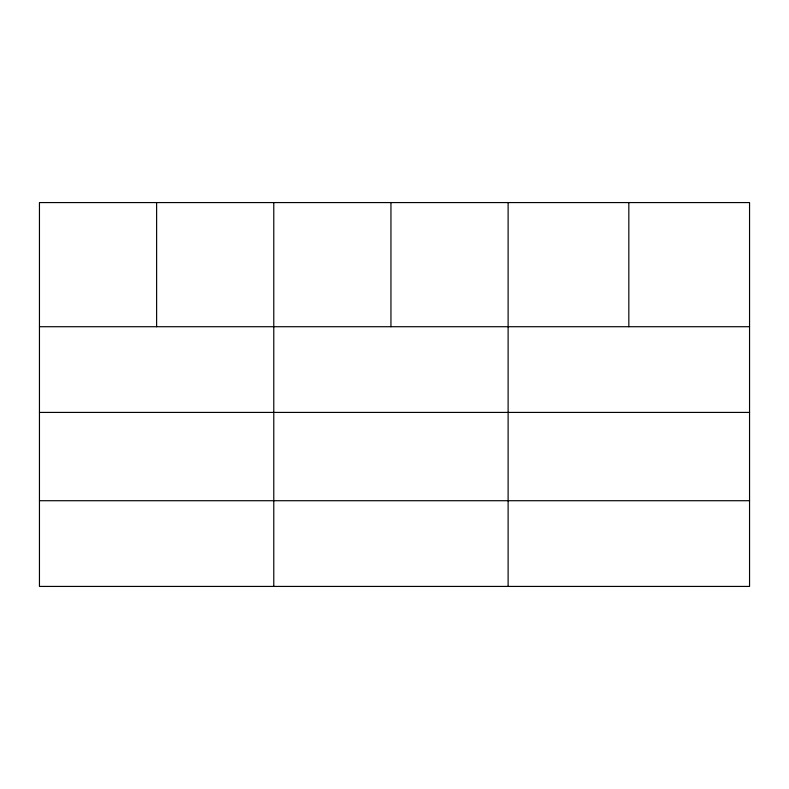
<?xml version="1.0" encoding="UTF-8"?>
<svg xmlns="http://www.w3.org/2000/svg" width="789" height="789" viewBox="0 0 789 789"><rect width="100%" height="100%" fill="white"/><g stroke="black" fill="none" stroke-linecap="round" stroke-linejoin="round"><path stroke-width="1.18" d="M749.55 412.42L749.55 202.576L39.45 202.576L39.45 586.424L749.55 586.424L749.55 412.42L39.45 412.42M39.45 326.715L749.55 326.715M39.45 500.719L749.55 500.719M628.833 202.576L628.833 326.715M508.116 202.576L508.116 586.424M390.949 202.576L390.949 326.715M273.783 202.576L273.783 586.424M156.617 202.576L156.617 326.715"/></g></svg>
